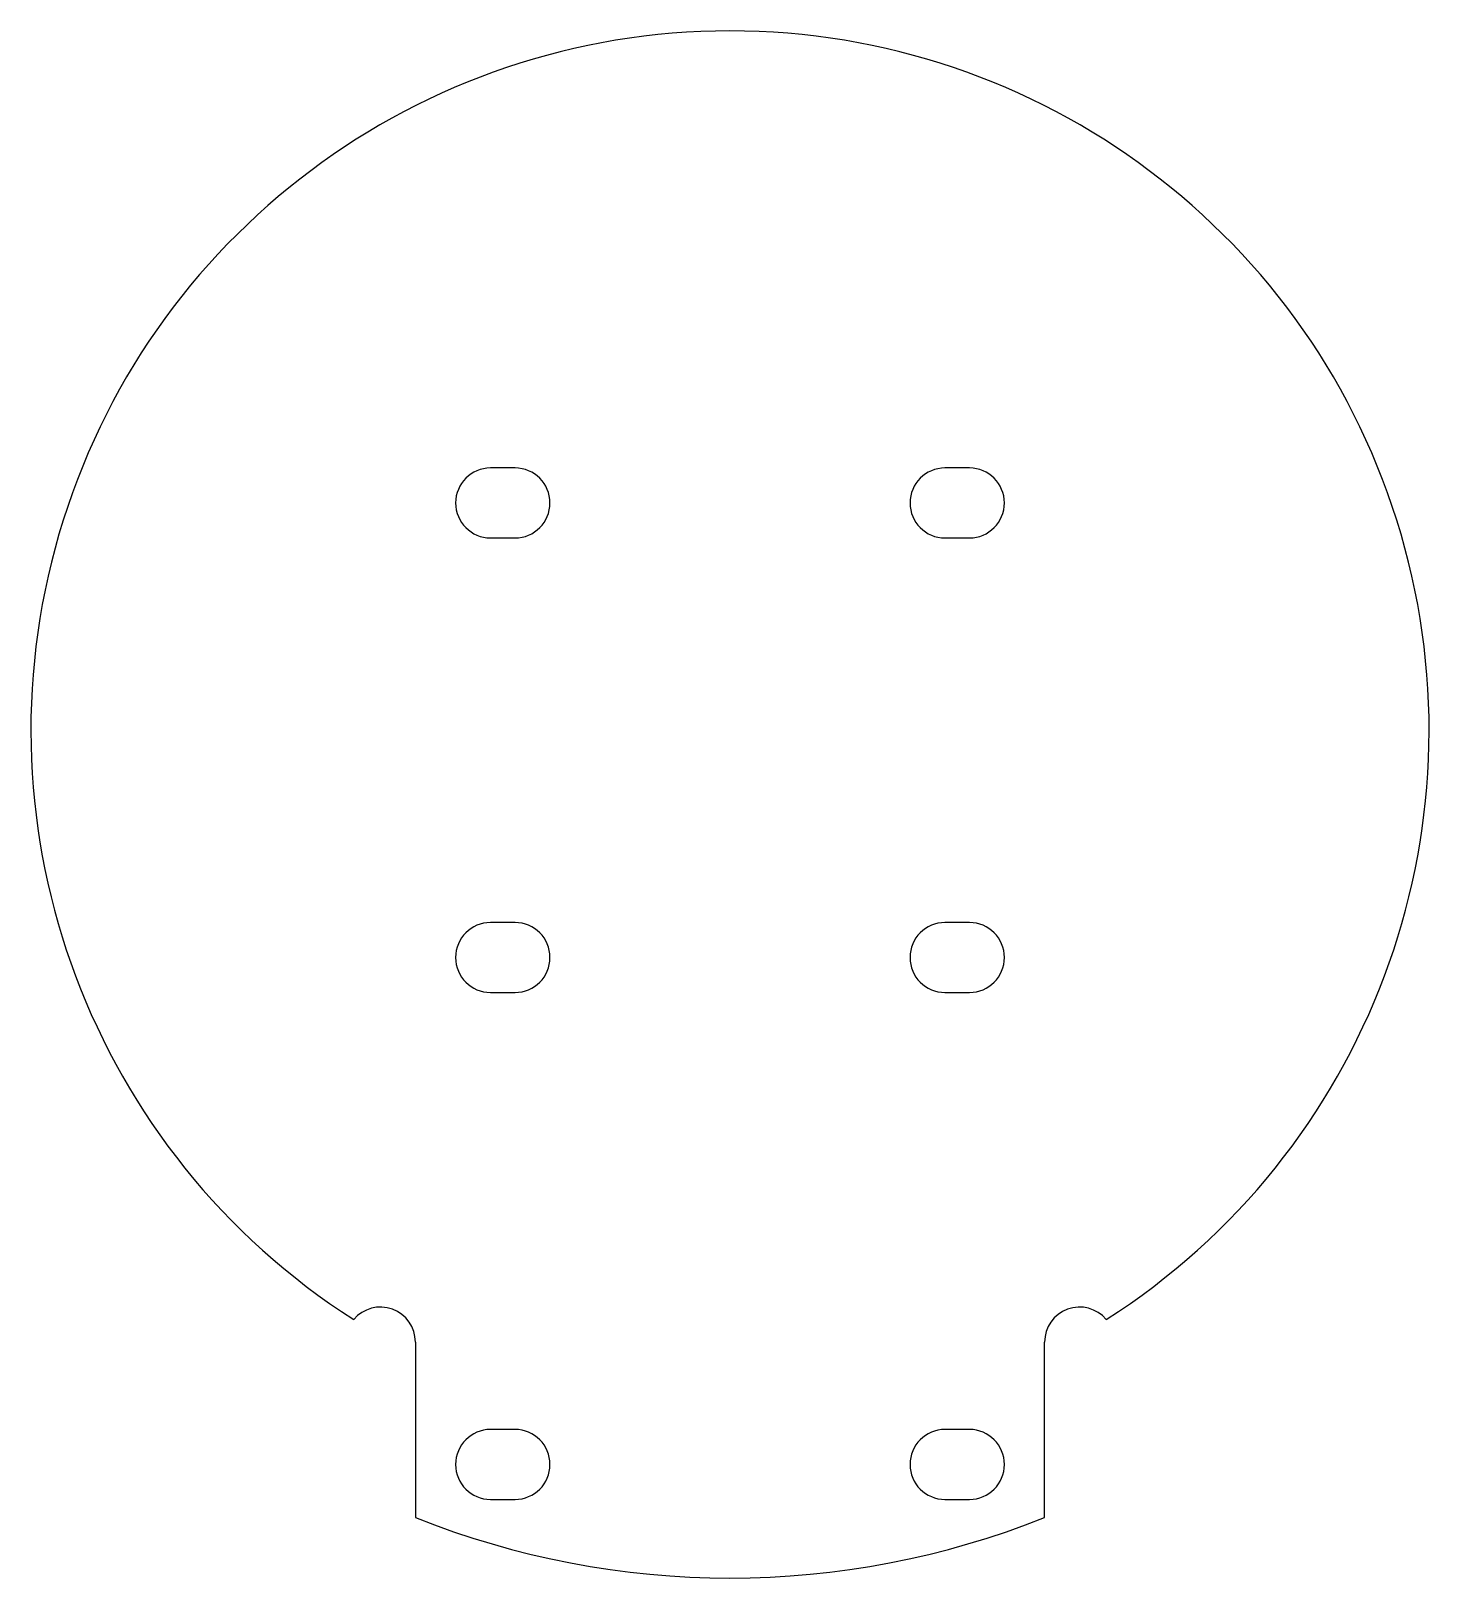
# Model space of a CAD drawing. Extents: x 10 to 50, y 5.8 to 50.
import ezdxf

# ---------------------------------------------------------------- set-up
doc = ezdxf.new("R2010")
doc.units = 0
doc.layers.get('0').update_dxf_attribs({"linetype": 'CONTINUOUS'})

msp = doc.modelspace()

# ---------------------------------------------------------------- linework, layer by layer
at = {"color": 7, "linetype": 'CONTINUOUS'}
for p, q in [((23.85, 37.5), (23.15, 37.5)), ((36.85, 37.5), (36.15, 37.5)), ((23.15, 35.5), (23.85, 35.5)), ((36.15, 35.5), (36.85, 35.5)), ((23.85, 24.5), (23.15, 24.5)), ((36.85, 24.5), (36.15, 24.5)), ((23.15, 22.5), (23.85, 22.5)), ((36.15, 22.5), (36.85, 22.5)), ((21, 12.5), (21, 7.482)), ((39, 7.482), (39, 12.5)), ((23.85, 10), (23.15, 10)), ((36.85, 10), (36.15, 10)), ((23.15, 8), (23.85, 8)), ((36.15, 8), (36.85, 8))]:
    msp.add_line(p, q, dxfattribs=at)
for centre, radius, start, end in [((30, 30), 20, 302.5641, 237.4359), ((23.15, 36.5), 1, 90, 270), ((23.85, 36.5), 1, 270, 90), ((36.15, 36.5), 1, 90, 270), ((36.85, 36.5), 1, 270, 90), ((23.15, 23.5), 1, 90, 270), ((23.85, 23.5), 1, 270, 90), ((36.15, 23.5), 1, 90, 270), ((36.85, 23.5), 1, 270, 90), ((20, 12.5), 1, 0, 139.8941), ((40, 12.5), 1, 40.1059, 180), ((23.15, 9), 1, 90, 270), ((23.85, 9), 1, 270, 90), ((36.15, 9), 1, 90, 270), ((36.85, 9), 1, 270, 90), ((30, 30), 24.25, 248.2144, 291.7856)]:
    msp.add_arc(centre, radius, start, end, dxfattribs=at)

doc.saveas('drawing.dxf')
